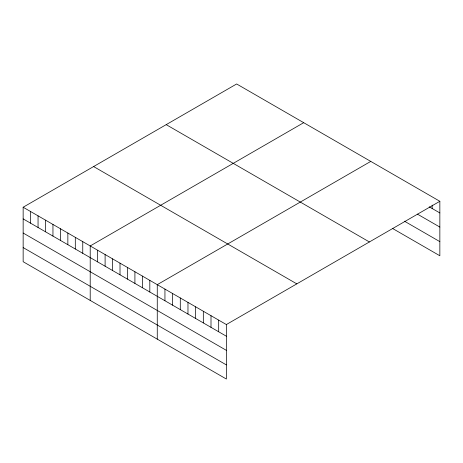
<?xml version="1.0" encoding="UTF-8"?>
<svg xmlns="http://www.w3.org/2000/svg" width="463" height="463" viewBox="0 0 463 463"><rect width="100%" height="100%" fill="white"/><g stroke="black" fill="none" stroke-linecap="round" stroke-linejoin="round"><path stroke-width="0.69" d="M439.85 201.289L226.355 324.551L226.355 379.029L23.15 261.711L23.15 207.233L236.645 83.971L439.85 201.289L439.85 255.767L392.607 228.496M303.705 122.683L90.21 245.946L90.21 300.423M370.759 161.402L157.264 284.664L157.264 339.142M429.218 206.811L439.85 212.945M417.412 214.126L439.85 227.078M404.419 221.181L439.85 241.64M166.194 124.645L369.399 241.964M93.601 166.553L296.806 283.871M23.15 207.233L226.355 324.551M23.15 218.889L226.355 336.207M23.15 233.022L226.355 350.341M23.15 247.578L226.355 364.896M432.176 205.086L432.176 208.518M218.681 320.118L218.681 331.774M211.001 315.685L211.001 327.347M203.326 311.252L203.326 322.914M195.646 306.824L195.646 318.48M187.972 302.391L187.972 314.047M180.292 297.958L180.292 309.614M172.618 293.525L172.618 305.186M164.944 289.091L164.944 300.753M149.815 280.358L149.815 292.02M142.361 276.058L142.361 287.714M134.912 271.758L134.912 283.414M127.464 267.452L127.464 279.114M120.01 263.152L120.01 274.814M112.561 258.852L112.561 270.508M105.107 254.552L105.107 266.208M97.658 250.246L97.658 261.908M82.755 241.645L82.755 253.302M75.307 237.345L75.307 249.001M67.853 233.039L67.853 244.701M60.404 228.739L60.404 240.395M52.956 224.439L52.956 236.095M45.501 220.133L45.501 231.795M38.053 215.833L38.053 227.495M30.599 211.533L30.599 223.189"/></g></svg>
